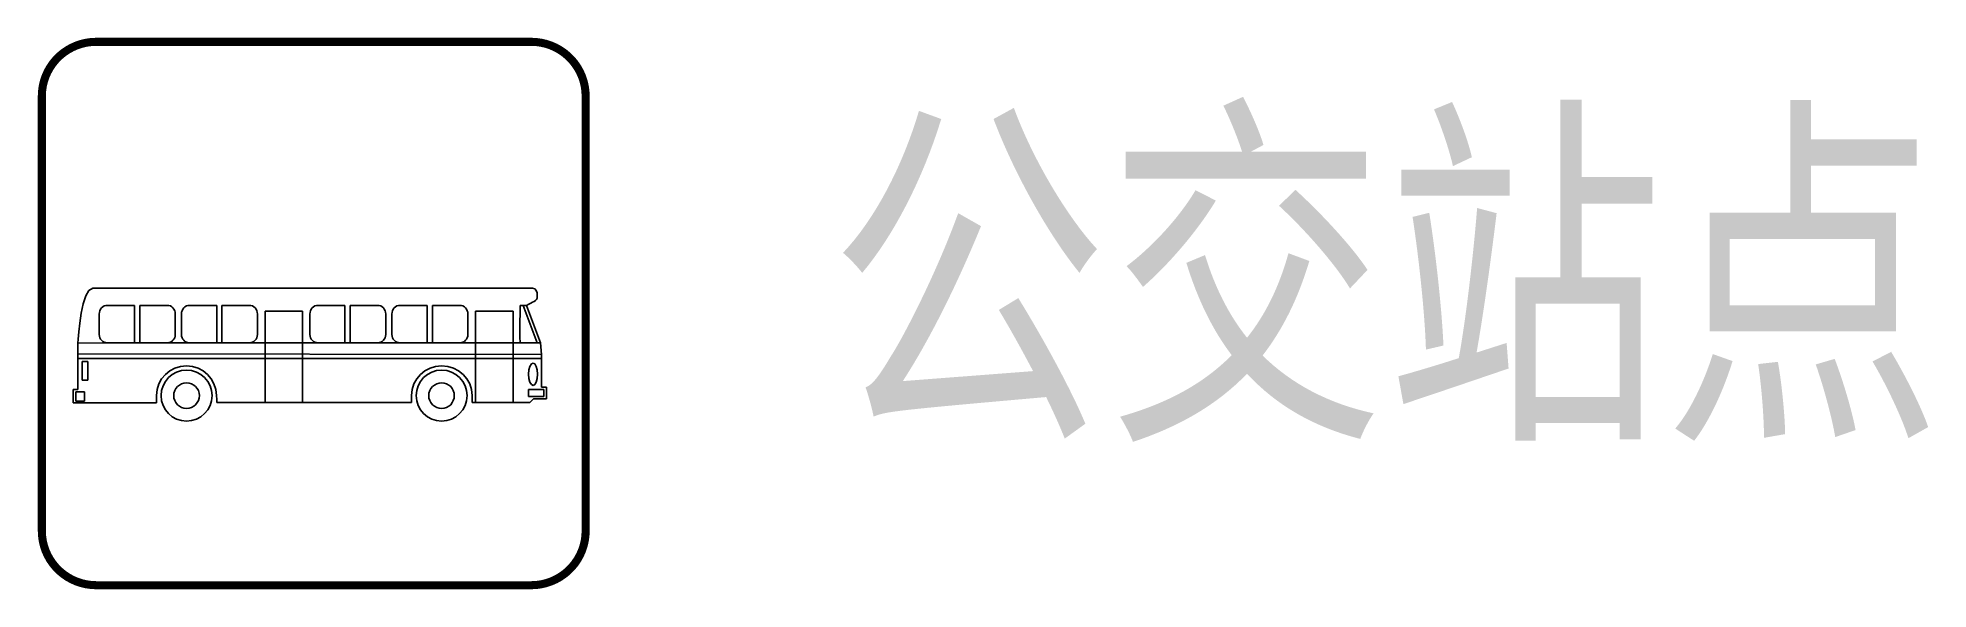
# Model space of a CAD drawing. Header units: millimetres. Extents: x -0.1 to 24.3, y -0.8 to 6.3.
import ezdxf

# ---------------------------------------------------------------- set-up
doc = ezdxf.new("R2010")
doc.units = ezdxf.units.MM
doc.layers.add('设施图块', color=7, linetype='Continuous')
doc.styles.add('设施块标注', font='SIMFANG.TTF', dxfattribs={"width": 0.75})

msp = doc.modelspace()

# ---------------------------------------------------------------- linework, layer by layer
at = {"layer": '设施图块', "color": 5}
for p, q in [((0.507, 2.802), (0.533, 2.922)), ((0.533, 2.922), (0.566, 3.026)), ((0.566, 3.026), (0.606, 3.097)), ((0.606, 3.097), (0.657, 3.125)), ((0.657, 3.125), (0.683, 3.125)), ((0.683, 3.125), (0.741, 3.125)), ((0.741, 3.125), (0.822, 3.125)), ((0.822, 3.125), (0.932, 3.125)), ((0.932, 3.125), (1.064, 3.125)), ((1.064, 3.125), (1.219, 3.125)), ((1.219, 3.125), (1.394, 3.125)), ((1.394, 3.125), (1.585, 3.125)), ((1.585, 3.125), (1.791, 3.125)), ((1.791, 3.125), (2.012, 3.125)), ((2.012, 3.125), (2.244, 3.125)), ((2.244, 3.125), (2.488, 3.125)), ((2.488, 3.125), (2.737, 3.125)), ((2.737, 3.125), (2.991, 3.125)), ((2.991, 3.125), (3.251, 3.125)), ((3.251, 3.125), (3.512, 3.125)), ((3.512, 3.125), (3.774, 3.125)), ((3.774, 3.125), (4.031, 3.125)), ((4.031, 3.125), (4.285, 3.125)), ((4.285, 3.125), (4.534, 3.125)), ((4.534, 3.125), (4.776, 3.125)), ((4.776, 3.125), (5.005, 3.125)), ((5.005, 3.125), (5.224, 3.125)), ((5.224, 3.125), (5.427, 3.125)), ((5.427, 3.125), (5.615, 3.125)), ((5.615, 3.125), (5.785, 3.125)), ((5.785, 3.125), (5.935, 3.125)), ((5.935, 3.125), (6.063, 3.125)), ((6.063, 3.125), (6.167, 3.125)), ((6.167, 3.125), (6.243, 3.125)), ((6.266, 2.919), (6.238, 2.904)), ((6.243, 3.125), (6.294, 3.125)), ((6.291, 2.932), (6.266, 2.919)), ((6.314, 2.945), (6.291, 2.932)), ((6.294, 3.125), (6.314, 3.125)), ((6.314, 3.125), (6.345, 3.118)), ((6.335, 2.955), (6.314, 2.945)), ((6.352, 2.965), (6.335, 2.955)), ((6.345, 3.118), (6.363, 3.097)), ((6.365, 2.98), (6.352, 2.965)), ((6.363, 3.097), (6.373, 3.064)), ((6.373, 2.996), (6.365, 2.98)), ((6.373, 3.064), (6.375, 3.019)), ((6.375, 3.019), (6.373, 2.996)), ((0.487, 2.675), (0.507, 2.802)), ((0.741, 2.815), (0.738, 2.792)), ((0.738, 2.792), (0.738, 2.53)), ((0.746, 2.835), (0.741, 2.815)), ((0.756, 2.853), (0.746, 2.835)), ((0.769, 2.871), (0.756, 2.853)), ((0.784, 2.884), (0.769, 2.871)), ((0.802, 2.896), (0.784, 2.884)), ((0.822, 2.902), (0.802, 2.896)), ((0.843, 2.904), (0.822, 2.902)), ((1.194, 2.904), (0.843, 2.904)), ((1.194, 2.421), (1.194, 2.904)), ((1.613, 2.904), (1.26, 2.904)), ((1.26, 2.904), (1.26, 2.421)), ((1.633, 2.902), (1.613, 2.904)), ((1.654, 2.896), (1.633, 2.902)), ((1.672, 2.884), (1.654, 2.896)), ((1.687, 2.871), (1.672, 2.884)), ((1.7, 2.853), (1.687, 2.871)), ((1.71, 2.835), (1.7, 2.853)), ((1.715, 2.815), (1.71, 2.835)), ((1.717, 2.792), (1.715, 2.815)), ((1.717, 2.53), (1.717, 2.792)), ((1.799, 2.815), (1.796, 2.792)), ((1.796, 2.792), (1.796, 2.53)), ((1.804, 2.835), (1.799, 2.815)), ((1.814, 2.853), (1.804, 2.835)), ((1.827, 2.871), (1.814, 2.853)), ((1.842, 2.884), (1.827, 2.871)), ((1.86, 2.896), (1.842, 2.884)), ((1.88, 2.902), (1.86, 2.896)), ((1.9, 2.904), (1.88, 2.902)), ((2.251, 2.904), (1.9, 2.904)), ((2.251, 2.421), (2.251, 2.904)), ((2.668, 2.904), (2.317, 2.904)), ((2.317, 2.904), (2.317, 2.421)), ((2.689, 2.902), (2.668, 2.904)), ((2.709, 2.896), (2.689, 2.902)), ((2.727, 2.884), (2.709, 2.896)), ((2.745, 2.871), (2.727, 2.884)), ((2.757, 2.853), (2.745, 2.871)), ((2.767, 2.835), (2.757, 2.853)), ((2.773, 2.815), (2.767, 2.835)), ((2.775, 2.792), (2.773, 2.815)), ((2.775, 2.53), (2.775, 2.792)), ((2.872, 1.651), (2.872, 2.828)), ((2.872, 2.828), (3.355, 2.828)), ((3.355, 2.828), (3.355, 1.651)), ((3.355, 2.828), (3.355, 2.828)), ((3.451, 2.815), (3.449, 2.792)), ((3.449, 2.792), (3.449, 2.53)), ((3.456, 2.835), (3.451, 2.815)), ((3.467, 2.853), (3.456, 2.835)), ((3.479, 2.871), (3.467, 2.853)), ((3.495, 2.884), (3.479, 2.871)), ((3.512, 2.896), (3.495, 2.884)), ((3.533, 2.902), (3.512, 2.896)), ((3.553, 2.904), (3.533, 2.902)), ((3.901, 2.904), (3.553, 2.904)), ((3.901, 2.421), (3.901, 2.904)), ((4.321, 2.904), (3.968, 2.904)), ((3.968, 2.904), (3.968, 2.421)), ((4.341, 2.902), (4.321, 2.904)), ((4.362, 2.896), (4.341, 2.902)), ((4.379, 2.884), (4.362, 2.896)), ((4.395, 2.871), (4.379, 2.884)), ((4.407, 2.853), (4.395, 2.871)), ((4.418, 2.835), (4.407, 2.853)), ((4.423, 2.815), (4.418, 2.835)), ((4.425, 2.792), (4.423, 2.815)), ((4.425, 2.53), (4.425, 2.792)), ((4.507, 2.815), (4.504, 2.792)), ((4.504, 2.792), (4.504, 2.53)), ((4.512, 2.835), (4.507, 2.815)), ((4.522, 2.853), (4.512, 2.835)), ((4.534, 2.871), (4.522, 2.853)), ((4.55, 2.884), (4.534, 2.871)), ((4.568, 2.896), (4.55, 2.884)), ((4.588, 2.902), (4.568, 2.896)), ((4.608, 2.904), (4.588, 2.902)), ((4.959, 2.904), (4.608, 2.904)), ((4.959, 2.421), (4.959, 2.904)), ((5.379, 2.904), (5.025, 2.904)), ((5.025, 2.904), (5.025, 2.421)), ((5.399, 2.902), (5.379, 2.904)), ((5.419, 2.896), (5.399, 2.902)), ((5.437, 2.884), (5.419, 2.896)), ((5.452, 2.871), (5.437, 2.884)), ((5.465, 2.853), (5.452, 2.871)), ((5.475, 2.835), (5.465, 2.853)), ((5.48, 2.815), (5.475, 2.835)), ((5.483, 2.792), (5.48, 2.815)), ((5.483, 2.53), (5.483, 2.792)), ((5.579, 1.651), (5.579, 2.828)), ((5.579, 2.828), (6.065, 2.828)), ((6.065, 2.828), (6.065, 1.651)), ((6.065, 2.828), (6.065, 2.828)), ((6.154, 2.828), (6.152, 2.663)), ((6.157, 2.904), (6.154, 2.904)), ((6.154, 2.904), (6.154, 2.828)), ((6.164, 2.904), (6.157, 2.904)), ((6.177, 2.904), (6.164, 2.904)), ((6.192, 2.904), (6.177, 2.904)), ((6.205, 2.904), (6.192, 2.904)), ((6.195, 2.904), (6.375, 2.421)), ((6.238, 2.904), (6.195, 2.904)), ((6.195, 2.904), (6.195, 2.904)), ((6.22, 2.904), (6.205, 2.904)), ((6.23, 2.904), (6.22, 2.904)), ((6.238, 2.904), (6.23, 2.904)), ((6.416, 2.421), (6.238, 2.904)), ((0.464, 2.416), (0.466, 2.469)), ((0.466, 2.469), (0.474, 2.561)), ((0.474, 2.561), (0.487, 2.675)), ((0.738, 2.53), (0.741, 2.507)), ((0.741, 2.507), (0.746, 2.487)), ((0.746, 2.487), (0.756, 2.469)), ((0.756, 2.469), (0.769, 2.454)), ((0.769, 2.454), (0.784, 2.439)), ((0.784, 2.439), (0.802, 2.429)), ((1.654, 2.429), (1.672, 2.439)), ((1.672, 2.439), (1.687, 2.454)), ((1.687, 2.454), (1.7, 2.469)), ((1.7, 2.469), (1.71, 2.487)), ((1.71, 2.487), (1.715, 2.507)), ((1.715, 2.507), (1.717, 2.53)), ((1.796, 2.53), (1.799, 2.507)), ((1.799, 2.507), (1.804, 2.487)), ((1.804, 2.487), (1.814, 2.469)), ((1.814, 2.469), (1.827, 2.454)), ((1.827, 2.454), (1.842, 2.439)), ((1.842, 2.439), (1.86, 2.429)), ((2.709, 2.429), (2.727, 2.439)), ((2.727, 2.439), (2.745, 2.454)), ((2.745, 2.454), (2.757, 2.469)), ((2.757, 2.469), (2.767, 2.487)), ((2.767, 2.487), (2.773, 2.507)), ((2.773, 2.507), (2.775, 2.53)), ((3.449, 2.53), (3.451, 2.507)), ((3.451, 2.507), (3.456, 2.487)), ((3.456, 2.487), (3.467, 2.469)), ((3.467, 2.469), (3.479, 2.454)), ((3.479, 2.454), (3.495, 2.439)), ((3.495, 2.439), (3.512, 2.429)), ((4.362, 2.429), (4.379, 2.439)), ((4.379, 2.439), (4.395, 2.454)), ((4.395, 2.454), (4.407, 2.469)), ((4.407, 2.469), (4.418, 2.487)), ((4.418, 2.487), (4.423, 2.507)), ((4.423, 2.507), (4.425, 2.53)), ((4.504, 2.53), (4.507, 2.507)), ((4.507, 2.507), (4.512, 2.487)), ((4.512, 2.487), (4.522, 2.469)), ((4.522, 2.469), (4.534, 2.454)), ((4.534, 2.454), (4.55, 2.439)), ((4.55, 2.439), (4.568, 2.429)), ((5.419, 2.429), (5.437, 2.439)), ((5.437, 2.439), (5.452, 2.454)), ((5.452, 2.454), (5.465, 2.469)), ((5.465, 2.469), (5.475, 2.487)), ((5.475, 2.487), (5.48, 2.507)), ((5.48, 2.507), (5.483, 2.53)), ((6.152, 2.663), (6.152, 2.497)), ((6.152, 2.497), (6.154, 2.421)), ((0.843, 2.421), (0.464, 2.416)), ((0.843, 2.421), (0.464, 2.416)), ((0.464, 2.416), (0.464, 2.396)), ((0.464, 2.396), (0.464, 2.365)), ((0.464, 2.365), (0.464, 2.324)), ((0.464, 2.324), (0.464, 2.279)), ((0.464, 2.263), (0.464, 2.279)), ((0.464, 2.279), (6.429, 2.271)), ((0.464, 2.279), (6.429, 2.271)), ((0.464, 2.248), (0.464, 2.263)), ((0.464, 2.233), (0.464, 2.248)), ((0.464, 2.218), (0.464, 2.233)), ((0.464, 2.083), (0.464, 2.218)), ((0.464, 2.218), (6.429, 2.218)), ((6.429, 2.218), (0.464, 2.218)), ((0.464, 2.218), (0.464, 2.218)), ((0.802, 2.429), (0.822, 2.424)), ((0.822, 2.424), (0.843, 2.421)), ((1.194, 2.421), (0.843, 2.421)), ((1.26, 2.421), (1.194, 2.421)), ((1.26, 2.421), (1.194, 2.421)), ((1.613, 2.421), (1.26, 2.421)), ((1.613, 2.421), (1.633, 2.424)), ((1.9, 2.421), (1.613, 2.421)), ((1.9, 2.421), (1.613, 2.421)), ((1.633, 2.424), (1.654, 2.429)), ((1.86, 2.429), (1.88, 2.424)), ((1.88, 2.424), (1.9, 2.421)), ((2.251, 2.421), (1.9, 2.421)), ((2.317, 2.421), (2.251, 2.421)), ((2.317, 2.421), (2.251, 2.421)), ((2.668, 2.421), (2.317, 2.421)), ((2.668, 2.421), (2.689, 2.424)), ((3.553, 2.421), (2.668, 2.421)), ((3.553, 2.421), (2.668, 2.421)), ((2.689, 2.424), (2.709, 2.429)), ((3.512, 2.429), (3.533, 2.424)), ((3.533, 2.424), (3.553, 2.421)), ((3.901, 2.421), (3.553, 2.421)), ((3.968, 2.421), (3.901, 2.421)), ((3.968, 2.421), (3.901, 2.421)), ((4.321, 2.421), (3.968, 2.421)), ((4.321, 2.421), (4.341, 2.424)), ((4.608, 2.421), (4.321, 2.421)), ((4.608, 2.421), (4.321, 2.421)), ((4.341, 2.424), (4.362, 2.429)), ((4.568, 2.429), (4.588, 2.424)), ((4.588, 2.424), (4.608, 2.421)), ((4.959, 2.421), (4.608, 2.421)), ((5.025, 2.421), (4.959, 2.421)), ((5.025, 2.421), (4.959, 2.421)), ((5.379, 2.421), (5.025, 2.421)), ((5.379, 2.421), (5.399, 2.424)), ((6.154, 2.421), (5.379, 2.421)), ((5.379, 2.421), (5.379, 2.421)), ((6.154, 2.421), (5.379, 2.421)), ((5.379, 2.421), (5.379, 2.421)), ((5.399, 2.424), (5.419, 2.429)), ((6.167, 2.421), (6.154, 2.421)), ((6.197, 2.421), (6.167, 2.421)), ((6.238, 2.421), (6.197, 2.421)), ((6.286, 2.421), (6.238, 2.421)), ((6.335, 2.421), (6.286, 2.421)), ((6.375, 2.421), (6.335, 2.421)), ((6.406, 2.421), (6.375, 2.421)), ((6.375, 2.421), (6.416, 2.421)), ((6.416, 2.421), (6.406, 2.421)), ((6.429, 2.271), (6.416, 2.421)), ((6.429, 2.271), (6.429, 2.218)), ((6.429, 2.218), (6.429, 1.852)), ((6.429, 2.218), (6.429, 2.218)), ((0.464, 1.956), (0.464, 2.083)), ((0.464, 1.859), (0.464, 1.956)), ((0.591, 2.182), (0.52, 2.182)), ((0.52, 2.182), (0.52, 1.94)), ((0.591, 1.94), (0.591, 2.182)), ((1.542, 1.958), (1.506, 1.892)), ((1.59, 2.014), (1.542, 1.958)), ((1.646, 2.06), (1.59, 2.014)), ((1.631, 1.974), (1.59, 1.925)), ((1.679, 2.014), (1.631, 1.974)), ((1.712, 2.096), (1.646, 2.06)), ((1.735, 2.045), (1.679, 2.014)), ((1.783, 2.118), (1.712, 2.096)), ((1.796, 2.063), (1.735, 2.045)), ((1.862, 2.126), (1.783, 2.118)), ((1.862, 2.07), (1.796, 2.063)), ((1.939, 2.118), (1.862, 2.126)), ((1.928, 2.063), (1.862, 2.07)), ((1.989, 2.045), (1.928, 2.063)), ((2.012, 2.096), (1.939, 2.118)), ((2.045, 2.014), (1.989, 2.045)), ((2.076, 2.06), (2.012, 2.096)), ((2.094, 1.974), (2.045, 2.014)), ((2.132, 2.014), (2.076, 2.06)), ((2.134, 1.925), (2.094, 1.974)), ((2.178, 1.958), (2.132, 2.014)), ((2.213, 1.892), (2.178, 1.958)), ((4.824, 1.958), (4.789, 1.892)), ((4.873, 2.014), (4.824, 1.958)), ((4.929, 2.06), (4.873, 2.014)), ((4.913, 1.974), (4.873, 1.925)), ((4.962, 2.014), (4.913, 1.974)), ((4.995, 2.096), (4.929, 2.06)), ((5.018, 2.045), (4.962, 2.014)), ((5.066, 2.118), (4.995, 2.096)), ((5.079, 2.063), (5.018, 2.045)), ((5.145, 2.126), (5.066, 2.118)), ((5.145, 2.07), (5.079, 2.063)), ((5.224, 2.118), (5.145, 2.126)), ((5.211, 2.063), (5.145, 2.07)), ((5.272, 2.045), (5.211, 2.063)), ((5.297, 2.096), (5.224, 2.118)), ((5.328, 2.014), (5.272, 2.045)), ((5.363, 2.06), (5.297, 2.096)), ((5.376, 1.974), (5.328, 2.014)), ((5.422, 2.014), (5.363, 2.06)), ((5.417, 1.925), (5.376, 1.974)), ((5.47, 1.958), (5.422, 2.014)), ((5.508, 1.892), (5.47, 1.958)), ((6.266, 2.073), (6.261, 2.017)), ((6.261, 2.017), (6.266, 1.961)), ((6.279, 2.118), (6.266, 2.073)), ((6.266, 1.961), (6.279, 1.915)), ((6.299, 2.149), (6.279, 2.118)), ((6.322, 2.159), (6.299, 2.149)), ((6.345, 2.149), (6.322, 2.159)), ((6.363, 2.118), (6.345, 2.149)), ((6.375, 2.073), (6.363, 2.118)), ((6.363, 1.915), (6.375, 1.961)), ((6.38, 2.017), (6.375, 2.073)), ((6.375, 1.961), (6.38, 2.017)), ((0.405, 1.648), (0.405, 1.821)), ((0.405, 1.821), (0.464, 1.821)), ((0.548, 1.79), (0.436, 1.79)), ((0.436, 1.79), (0.436, 1.671)), ((0.464, 1.821), (0.464, 1.859)), ((0.52, 1.94), (0.591, 1.94)), ((0.548, 1.671), (0.548, 1.79)), ((0.591, 1.94), (0.591, 1.94)), ((1.483, 1.821), (1.476, 1.742)), ((1.476, 1.742), (1.476, 1.717)), ((1.476, 1.717), (1.476, 1.686)), ((1.506, 1.892), (1.483, 1.821)), ((1.542, 1.808), (1.534, 1.742)), ((1.534, 1.742), (1.542, 1.676)), ((1.56, 1.869), (1.542, 1.808)), ((1.59, 1.925), (1.56, 1.869)), ((1.7, 1.775), (1.697, 1.742)), ((1.697, 1.742), (1.7, 1.709)), ((1.71, 1.806), (1.7, 1.775)), ((1.7, 1.709), (1.71, 1.679)), ((1.725, 1.834), (1.71, 1.806)), ((1.745, 1.857), (1.725, 1.834)), ((1.771, 1.877), (1.745, 1.857)), ((1.799, 1.892), (1.771, 1.877)), ((1.829, 1.902), (1.799, 1.892)), ((1.862, 1.905), (1.829, 1.902)), ((1.895, 1.902), (1.862, 1.905)), ((1.926, 1.892), (1.895, 1.902)), ((1.954, 1.877), (1.926, 1.892)), ((1.979, 1.857), (1.954, 1.877)), ((2, 1.834), (1.979, 1.857)), ((2.015, 1.806), (2, 1.834)), ((2.025, 1.775), (2.015, 1.806)), ((2.015, 1.679), (2.025, 1.709)), ((2.028, 1.742), (2.025, 1.775)), ((2.025, 1.709), (2.028, 1.742)), ((2.165, 1.869), (2.134, 1.925)), ((2.183, 1.808), (2.165, 1.869)), ((2.19, 1.742), (2.183, 1.808)), ((2.183, 1.676), (2.19, 1.742)), ((2.239, 1.821), (2.213, 1.892)), ((2.249, 1.742), (2.239, 1.821)), ((2.251, 1.691), (2.249, 1.742)), ((4.766, 1.821), (4.758, 1.742)), ((4.758, 1.742), (4.758, 1.717)), ((4.758, 1.717), (4.758, 1.686)), ((4.789, 1.892), (4.766, 1.821)), ((4.824, 1.808), (4.817, 1.742)), ((4.817, 1.742), (4.824, 1.676)), ((4.842, 1.869), (4.824, 1.808)), ((4.873, 1.925), (4.842, 1.869)), ((4.982, 1.775), (4.979, 1.742)), ((4.979, 1.742), (4.982, 1.709)), ((4.992, 1.806), (4.982, 1.775)), ((4.982, 1.709), (4.992, 1.679)), ((5.007, 1.834), (4.992, 1.806)), ((5.028, 1.857), (5.007, 1.834)), ((5.053, 1.877), (5.028, 1.857)), ((5.081, 1.892), (5.053, 1.877)), ((5.112, 1.902), (5.081, 1.892)), ((5.145, 1.905), (5.112, 1.902)), ((5.178, 1.902), (5.145, 1.905)), ((5.208, 1.892), (5.178, 1.902)), ((5.236, 1.877), (5.208, 1.892)), ((5.262, 1.857), (5.236, 1.877)), ((5.279, 1.834), (5.262, 1.857)), ((5.295, 1.806), (5.279, 1.834)), ((5.305, 1.775), (5.295, 1.806)), ((5.295, 1.679), (5.305, 1.709)), ((5.307, 1.742), (5.305, 1.775)), ((5.305, 1.709), (5.307, 1.742)), ((5.447, 1.869), (5.417, 1.925)), ((5.465, 1.808), (5.447, 1.869)), ((5.473, 1.742), (5.465, 1.808)), ((5.465, 1.676), (5.473, 1.742)), ((5.531, 1.821), (5.508, 1.892)), ((5.539, 1.742), (5.531, 1.821)), ((5.539, 1.653), (5.539, 1.742)), ((6.261, 1.732), (6.261, 1.821)), ((6.261, 1.821), (6.459, 1.821)), ((6.459, 1.732), (6.261, 1.732)), ((6.261, 1.732), (6.261, 1.732)), ((6.279, 1.915), (6.299, 1.885)), ((6.299, 1.885), (6.322, 1.874)), ((6.322, 1.874), (6.345, 1.885)), ((6.322, 1.874), (6.322, 1.874)), ((6.345, 1.885), (6.363, 1.915)), ((6.429, 1.852), (6.495, 1.852)), ((6.459, 1.821), (6.459, 1.732)), ((6.495, 1.852), (6.495, 1.701)), ((0.418, 1.648), (0.405, 1.648)), ((0.451, 1.648), (0.418, 1.648)), ((0.436, 1.671), (0.548, 1.671)), ((0.505, 1.648), (0.451, 1.648)), ((0.573, 1.648), (0.505, 1.648)), ((0.548, 1.671), (0.548, 1.671)), ((0.652, 1.648), (0.573, 1.648)), ((0.744, 1.648), (0.652, 1.648)), ((0.84, 1.648), (0.744, 1.648)), ((0.939, 1.648), (0.84, 1.648)), ((1.039, 1.648), (0.939, 1.648)), ((1.135, 1.648), (1.039, 1.648)), ((1.227, 1.648), (1.135, 1.648)), ((1.308, 1.648), (1.227, 1.648)), ((1.377, 1.648), (1.308, 1.648)), ((1.43, 1.648), (1.377, 1.648)), ((1.463, 1.648), (1.43, 1.648)), ((1.476, 1.648), (1.463, 1.648)), ((1.476, 1.686), (1.476, 1.661)), ((1.476, 1.661), (1.476, 1.648)), ((1.542, 1.676), (1.56, 1.613)), ((1.56, 1.613), (1.59, 1.559)), ((1.59, 1.559), (1.631, 1.511)), ((1.631, 1.511), (1.679, 1.47)), ((1.679, 1.47), (1.735, 1.44)), ((1.71, 1.679), (1.725, 1.651)), ((1.725, 1.651), (1.745, 1.625)), ((1.745, 1.625), (1.771, 1.605)), ((1.771, 1.605), (1.799, 1.59)), ((1.799, 1.59), (1.829, 1.579)), ((1.829, 1.579), (1.862, 1.577)), ((1.862, 1.577), (1.895, 1.579)), ((1.862, 1.577), (1.862, 1.577)), ((1.895, 1.579), (1.926, 1.59)), ((1.926, 1.59), (1.954, 1.605)), ((1.954, 1.605), (1.979, 1.625)), ((1.979, 1.625), (2, 1.651)), ((1.989, 1.44), (2.045, 1.47)), ((2, 1.651), (2.015, 1.679)), ((2.045, 1.47), (2.094, 1.511)), ((2.094, 1.511), (2.134, 1.559)), ((2.134, 1.559), (2.165, 1.613)), ((2.165, 1.613), (2.183, 1.676)), ((2.251, 1.663), (2.251, 1.691)), ((2.251, 1.653), (2.251, 1.663)), ((2.251, 1.651), (2.251, 1.653)), ((2.259, 1.651), (2.251, 1.651)), ((2.279, 1.651), (2.259, 1.651)), ((2.312, 1.651), (2.279, 1.651)), ((2.358, 1.651), (2.312, 1.651)), ((2.417, 1.651), (2.358, 1.651)), ((2.483, 1.651), (2.417, 1.651)), ((2.559, 1.651), (2.483, 1.651)), ((2.643, 1.651), (2.559, 1.651)), ((2.734, 1.651), (2.643, 1.651)), ((2.831, 1.651), (2.734, 1.651)), ((2.935, 1.651), (2.831, 1.651)), ((3.355, 1.651), (2.872, 1.651)), ((3.045, 1.651), (2.935, 1.651)), ((3.156, 1.651), (3.045, 1.651)), ((3.271, 1.651), (3.156, 1.651)), ((3.385, 1.651), (3.271, 1.651)), ((3.505, 1.653), (3.385, 1.651)), ((3.622, 1.653), (3.505, 1.653)), ((3.739, 1.653), (3.622, 1.653)), ((3.853, 1.653), (3.739, 1.653)), ((3.965, 1.653), (3.853, 1.653)), ((4.072, 1.653), (3.965, 1.653)), ((4.176, 1.653), (4.072, 1.653)), ((4.273, 1.653), (4.176, 1.653)), ((4.367, 1.653), (4.273, 1.653)), ((4.451, 1.653), (4.367, 1.653)), ((4.527, 1.653), (4.451, 1.653)), ((4.593, 1.653), (4.527, 1.653)), ((4.649, 1.653), (4.593, 1.653)), ((4.695, 1.653), (4.649, 1.653)), ((4.73, 1.653), (4.695, 1.653)), ((4.751, 1.653), (4.73, 1.653)), ((4.758, 1.653), (4.751, 1.653)), ((4.758, 1.686), (4.758, 1.663)), ((4.758, 1.663), (4.758, 1.653)), ((4.824, 1.676), (4.842, 1.613)), ((4.842, 1.613), (4.873, 1.559)), ((4.873, 1.559), (4.913, 1.511)), ((4.913, 1.511), (4.962, 1.47)), ((4.962, 1.47), (5.018, 1.44)), ((4.992, 1.679), (5.007, 1.651)), ((5.007, 1.651), (5.028, 1.625)), ((5.028, 1.625), (5.053, 1.605)), ((5.053, 1.605), (5.081, 1.59)), ((5.081, 1.59), (5.112, 1.579)), ((5.112, 1.579), (5.145, 1.577)), ((5.145, 1.577), (5.178, 1.579)), ((5.145, 1.577), (5.145, 1.577)), ((5.178, 1.579), (5.208, 1.59)), ((5.208, 1.59), (5.236, 1.605)), ((5.236, 1.605), (5.262, 1.625)), ((5.262, 1.625), (5.279, 1.651)), ((5.272, 1.44), (5.328, 1.47)), ((5.279, 1.651), (5.295, 1.679)), ((5.328, 1.47), (5.376, 1.511)), ((5.376, 1.511), (5.417, 1.559)), ((5.417, 1.559), (5.447, 1.613)), ((5.447, 1.613), (5.465, 1.676)), ((6.279, 1.651), (5.539, 1.653)), ((6.065, 1.651), (5.579, 1.651)), ((6.327, 1.701), (6.279, 1.651)), ((6.495, 1.701), (6.327, 1.701)), ((1.735, 1.44), (1.796, 1.422)), ((1.796, 1.422), (1.862, 1.414)), ((1.862, 1.414), (1.928, 1.422)), ((1.862, 1.414), (1.862, 1.414)), ((1.928, 1.422), (1.989, 1.44)), ((5.018, 1.44), (5.079, 1.422)), ((5.079, 1.422), (5.145, 1.414)), ((5.145, 1.414), (5.211, 1.422)), ((5.145, 1.414), (5.145, 1.414)), ((5.211, 1.422), (5.272, 1.44))]:
    msp.add_line(p, q, dxfattribs=at)
at = {"layer": '设施图块', "color": 5, "const_width": 0.104}
msp.add_lwpolyline([(0, 5.598, -0.41422), (0.7, 6.298), (6.298, 6.298, -0.414214), (6.998, 5.598), (6.998, 0, -0.414214), (6.298, -0.7), (0.7, -0.7, -0.414214), (0, 0), (0, 5.598)], format="xyb", dxfattribs=at)

# ---------------------------------------------------------------- texts
at = {"layer": '设施图块', "style": '设施块标注', "width": 0.75}
msp.add_attdef('公交站点', (10.127, 1.537), '公交站点', height=3.5, dxfattribs=at)

doc.saveas('drawing.dxf')
